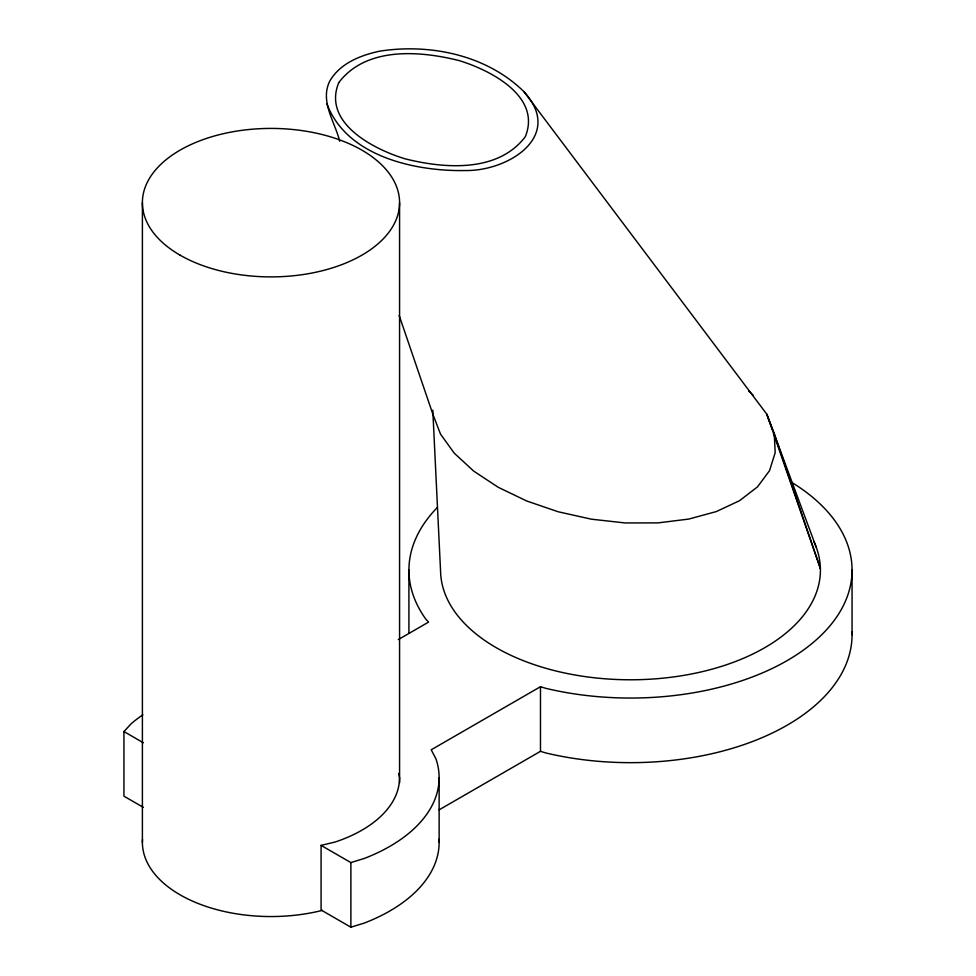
<?xml version="1.0" encoding="UTF-8"?>
<svg xmlns="http://www.w3.org/2000/svg" width="976" height="976" viewBox="0 0 976 976"><rect width="100%" height="100%" fill="white"/><g stroke="black" fill="none" stroke-linecap="round" stroke-linejoin="round"><path stroke-width="1.46" d="M143.374 807.396L123.94 796.172L123.94 731.561L131.162 723.753A168.153 97.088 0 0 1 142.874 714.81M398.293 639.585L428.574 622.102L425.792 619.089A221.564 127.917 0 0 1 437.175 507.618M791.109 482.01A221.564 127.917 0 0 1 813.13 642.55A221.564 127.917 0 0 1 545.706 688.312L540.484 686.714L431.209 749.8L435.906 758.755A168.153 97.088 0 0 1 364.402 858.416L350.884 862.589L321.08 845.387L321.08 909.998L350.884 927.2L364.402 923.028A168.153 97.088 0 0 0 439.066 839.384M439.102 809.848L540.484 751.325L545.706 752.923A221.564 127.917 0 0 0 851.999 631.801M321.08 845.387L335.28 841.983A128.588 74.237 0 0 0 399.574 777.689L398.598 773.443M123.94 731.561L143.374 742.785M773.236 432.734L820.389 568.508L774.261 433.612L766.782 414.153L524.051 91.793C486.841 55.071 430.074 43.261 379.542 51.191C360.449 55.339 340.148 63.269 329.839 80.971C319.64 101.248 334.89 121.768 339.685 141.239M748.714 391.071L753.045 395.073M524.051 91.793C564.518 136.323 507.996 171.215 465.515 170.532C415.239 171.556 346.565 156.538 326.911 103.822M816.192 547.158L766.782 414.153L772.248 429.867M399.123 315.333L433.015 414.605L440.493 434.064L454.23 453.157L473.726 471.115L498.199 487.28L526.735 501.005L558.223 511.778L591.456 519.195L625.152 522.941L658.031 522.892L688.812 519.061L716.323 511.57L739.503 500.712L757.461 486.914L769.503 470.713L775.176 452.718L774.261 433.612M432.795 410.201L440.591 571.753A189.917 109.641 0 0 0 656.519 678.747A189.917 109.641 0 0 0 814.021 541.936M852.06 570.13L852.06 634.742M540.484 686.714L540.484 751.325M439.139 777.689L439.139 842.3M408.92 570.13L408.92 633.241M399.574 202.654L399.574 782.911M350.884 862.589L350.884 927.2M142.398 202.654L142.398 842.3M322.422 910.352A128.588 74.237 0 0 1 142.496 839.336M338.745 82.643C322.178 123.049 373.869 149.34 404.991 158.795C444.3 168.689 497.955 172.874 525.283 136.725C541.851 96.319 490.159 70.028 459.037 60.573C419.729 50.667 366.073 46.482 338.745 82.643M180.06 255.151A128.588 74.237 0 0 0 395.195 221.869A128.588 74.237 0 0 0 237.705 130.943A128.588 74.237 0 0 0 180.06 255.151"/></g></svg>
